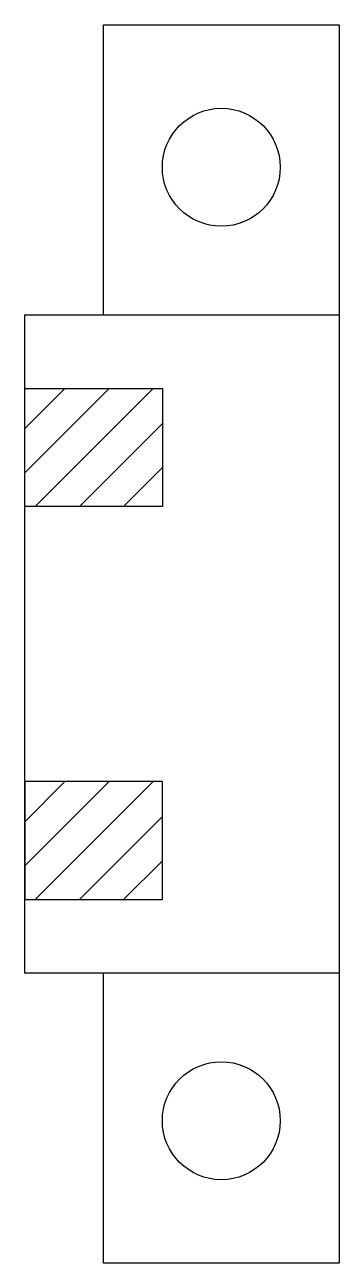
# Model space of a CAD drawing. Header units: millimetres. Extents: x 0 to 16, y 0 to 63.
import ezdxf

# ---------------------------------------------------------------- set-up
doc = ezdxf.new("R2010")
doc.units = ezdxf.units.MM

# ---------------------------------------------------------------- blocks, each defined once
blk = doc.blocks.new('HL012-1')
h = blk.add_hatch()
h.set_pattern_fill('ANSI31', color=2, scale=0.5, style=0)
h.set_pattern_definition([(45, (-81518.0496, -42739.2606), (-1.122532015, 1.122532015), [])])
h.paths.add_polyline_path([(-16, 13), (-16, 7), (-9, 7), (-9, 13)])
h = blk.add_hatch()
h.set_pattern_fill('ANSI31', color=2, scale=0.5, style=0)
h.set_pattern_definition([(45, (-81518.0496, -42759.2606), (-1.122532015, 1.122532015), [])])
h.paths.add_polyline_path([(-16, -7), (-16, -13), (-9, -13), (-9, -7)])
at = {"color": 1}
blk.add_lwpolyline([(-12, 16.75), (-12, 31.5), (0, 31.5), (0, -31.5), (-12, -31.5), (-12, -16.75)], dxfattribs=at)
blk.add_lwpolyline([(-16, 16.75), (0, 16.75), (0, -16.75), (-16, -16.75)], close=True, dxfattribs=at)
at = {"color": 2}
for points in [[(-16, 13), (-9, 13), (-9, 7), (-16, 7)], [(-16, -13), (-9, -13), (-9, -7), (-16, -7)]]:
    blk.add_lwpolyline(points, close=True, dxfattribs=at)
at = {"color": 1}
for centre in [(-6, 24.25), (-6, -24.25)]:
    blk.add_circle(centre, 3, dxfattribs=at)

msp = doc.modelspace()

# ---------------------------------------------------------------- block references
msp.add_blockref('HL012-1', (16, 31.5))

doc.saveas('drawing.dxf')
